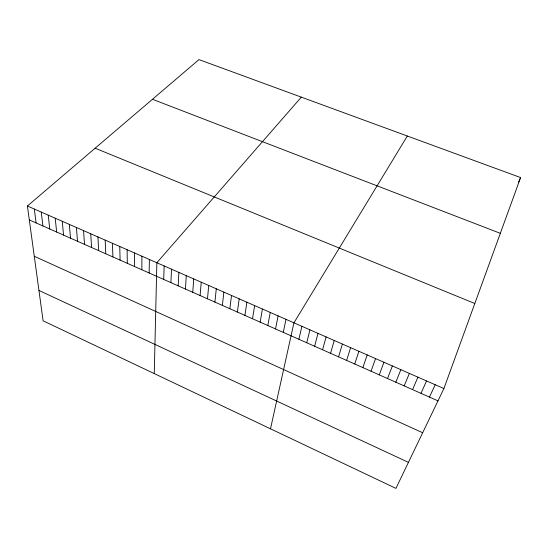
<?xml version="1.0" encoding="UTF-8"?>
<svg xmlns="http://www.w3.org/2000/svg" width="548" height="548" viewBox="0 0 548 548"><rect width="100%" height="100%" fill="white"/><g stroke="black" fill="none" stroke-linecap="round" stroke-linejoin="round"><path stroke-width="0.82" d="M141.85 269.753L141.905 256.197M149.172 272.993L149.357 259.457M154.262 373.606L156.851 262.745L301.318 97.14M163.708 279.432L164.153 265.944M170.921 282.624L171.497 269.164M178.162 285.83L178.874 272.397M185.436 289.049L186.286 275.644M192.752 292.29L193.732 278.911M200.095 295.543L201.219 282.186M207.48 298.811L208.74 285.487M214.898 302.092L216.296 288.796M222.351 305.394L223.885 292.125M229.838 308.709L231.516 295.468M237.359 312.038L239.188 298.831M244.922 315.388L246.895 302.208M252.518 318.751L254.635 305.599M260.156 322.128L262.417 309.01M267.821 325.526L270.239 312.435M275.534 328.937L278.096 315.881M283.275 332.369L285.994 319.347M270.5 428.81L293.934 322.827L407.328 136.014M298.886 339.274L301.914 326.32M306.743 342.753L309.928 329.834M314.641 346.254L317.984 333.362M322.58 349.768L326.087 336.917M330.56 353.302L334.225 340.479M338.575 356.851L342.404 344.069M346.637 360.42L350.624 347.672M354.734 364.002L358.892 351.289M362.872 367.605L367.194 354.933M371.051 371.222L375.544 358.591M443.901 388.546L520.6 177.559L198.979 59.609L27.4 206.014L43.1 320.806L395.937 488.391L443.901 388.546L27.4 206.014M379.271 374.866L383.936 362.269M387.532 378.524L392.368 365.961M395.834 382.196L400.848 369.681M404.177 385.895L409.37 373.414M412.562 389.607L417.932 377.168M420.994 393.341L426.543 380.942M518.566 182.066L520.6 177.559M429.468 397.088L435.201 384.737M152.474 99.291L500.324 233.325M95.147 148.207L474.815 303.503M29.304 219.926L437.982 400.862M34.271 256.272L422.666 432.749M38.942 290.44L408.445 462.361M34.305 209.035L36.093 222.926M41.237 212.076L42.915 225.947M48.21 215.131L49.765 228.982M55.211 218.2L56.65 232.03M62.246 221.282L63.568 235.092M69.315 224.379L70.521 238.175M76.419 227.495L77.501 241.264M83.549 230.619L84.515 244.367M90.721 233.763L91.564 247.491M97.928 236.921L98.647 250.628M105.168 240.093L105.764 253.772M112.443 243.285L112.915 256.944M119.759 246.49L120.094 260.122M127.102 249.71L127.314 263.314M134.486 252.943L134.568 266.527"/></g></svg>
